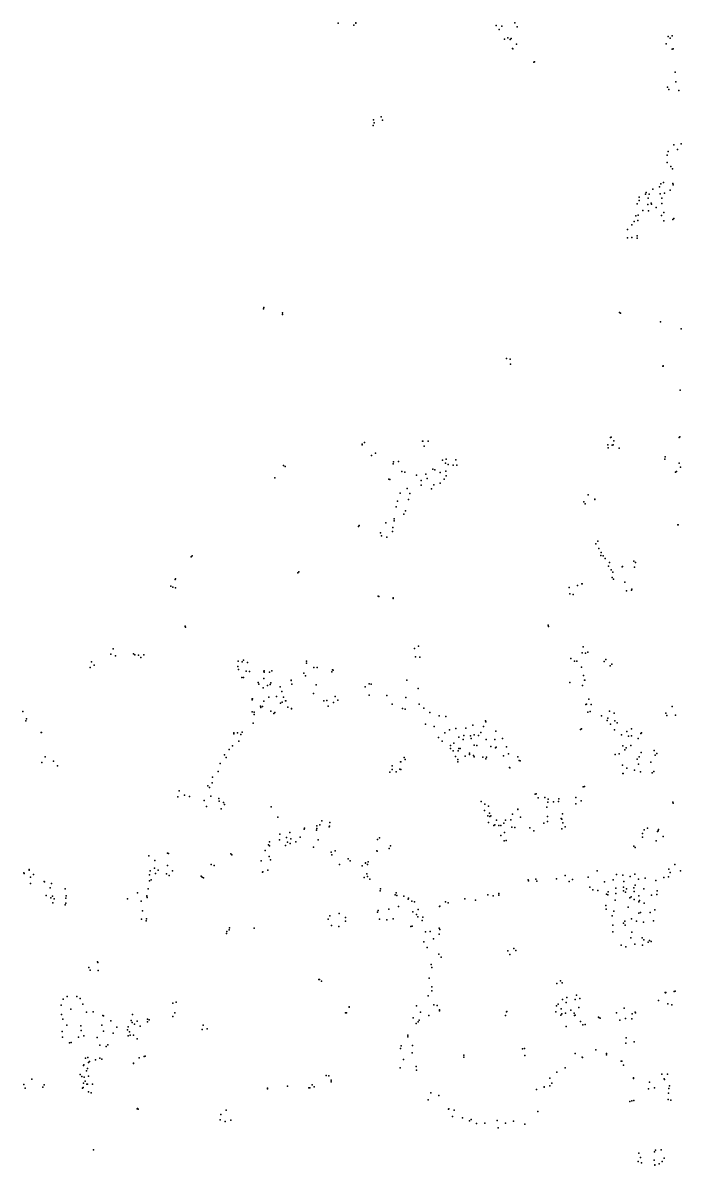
# Model space of a CAD drawing. Header units: millimetres. Extents: x -60275265 to 22802890, y -38578442 to 24337084.
# Drawn here: x 2034622 to 7225622, y -13383304 to -4383304 of the extents above; entities that cross this region are included whole.
import ezdxf

# ---------------------------------------------------------------- set-up
doc = ezdxf.new("R2010")
doc.units = ezdxf.units.MM
doc.header["$MEASUREMENT"] = 0
doc.layers.add('particles', color=7, linetype='Continuous', true_color=0x000000)

msp = doc.modelspace()

# ---------------------------------------------------------------- linework, layer by layer
at = {"layer": 'particles', "color": 93, "true_color": 0x67d435}
for p in [(4521622, -4385304), (4643622, -4401304), (4659622, -4385304), (4661622, -4384304), (5766622, -4405304), (5812622, -4409304), (5913622, -4383304), (5789622, -4435304), (5932622, -4415304), (7123622, -4491304), (7154622, -4486304), (5832622, -4512304), (5858622, -4501304), (5876622, -4513304), (5885622, -4507304), (5896622, -4585304), (5898622, -4588304), (5926622, -4552304), (7107622, -4548304), (7137622, -4503304), (7161622, -4588304), (7155622, -4590304), (6063622, -4692304), (6063622, -4694304), (6068622, -4689304), (7177622, -4771304), (7184622, -4849304), (7118622, -4889304), (7128622, -4908304), (7207622, -4915304), (4859622, -5123304), (4797622, -5192304), (4799622, -5147304), (4803622, -5170304), (4870622, -5149304), (7122622, -5396304), (7168622, -5345304), (7197622, -5381304), (7225622, -5337304), (7114622, -5425304), (7115622, -5483304), (7144622, -5515304), (7156622, -5534304), (7064622, -5651304), (7086622, -5642304), (7158622, -5648304), (7162622, -5660304), (6894622, -5756304), (6945622, -5733304), (6948622, -5720304), (6973622, -5732304), (7002622, -5694304), (7055622, -5674304), (7059622, -5729304), (7094622, -5726304), (7138622, -5702304), (6878622, -5810304), (6893622, -5784304), (6963622, -5814304), (6965622, -5764304), (6988622, -5805304), (6990622, -5812304), (7027622, -5839304), (7072622, -5765304), (7073622, -5807304), (6868622, -5903304), (6887622, -5898304), (6924622, -5861304), (6968622, -5865304), (7070622, -5902304), (7089622, -5878304), (7159622, -5932304), (7168622, -5924304), (6803622, -6010304), (6836622, -5975304), (6854622, -5949304), (6883622, -5941304), (7087622, -5944304), (6803622, -6078304), (6835622, -6073304), (6878622, -6062304), (6879622, -6079304), (3932622, -6635304), (3935622, -6626304), (3935622, -6626304), (4081622, -6668304), (4081622, -6680304), (6739622, -6665304), (6739622, -6665304), (6746622, -6671304), (7063622, -6738304), (7225622, -6794304), (5847622, -7028304), (5876622, -7032304), (5878622, -7071304), (7081622, -7087304), (7083622, -7086304), (7083622, -7087304), (7217622, -7276304), (6673622, -7647304), (7210622, -7649304), (7215622, -7644304), (7215622, -7645304), (4710622, -7703304), (4710622, -7707304), (4728622, -7690304), (5185622, -7679304), (5187622, -7680304), (5199622, -7719304), (5229622, -7680304), (6646622, -7708304), (6650622, -7732304), (6667622, -7650304), (6680622, -7711304), (6688622, -7708304), (6693622, -7676304), (6735622, -7734304), (6735622, -7734304), (4784622, -7793304), (4815622, -7774304), (5344622, -7829304), (5372622, -7821304), (5447622, -7826304), (7097622, -7821304), (7098622, -7802304), (7099622, -7802304), (4090622, -7871304), (4102622, -7879304), (4954622, -7857304), (4957622, -7842304), (4995622, -7838304), (5022622, -7918304), (5266622, -7899304), (5282622, -7904304), (5366622, -7853304), (5369622, -7915304), (5388622, -7863304), (5428622, -7867304), (5456622, -7868304), (7189622, -7918304), (7210622, -7851304), (7221622, -7885304), (4022622, -7969304), (4022622, -7969304), (4921622, -7977304), (4929622, -7980304), (5045622, -7924304), (5138622, -7947304), (5176622, -7988304), (5211622, -7938304), (5223622, -7973304), (5325622, -7925304), (5326622, -8009304), (5357622, -7979304), (5372622, -7952304), (7180622, -7924304), (5008622, -8088304), (5064622, -8052304), (5085622, -8092304), (5175622, -8025304), (5256622, -8054304), (5276622, -8022304), (4987622, -8151304), (5075622, -8139304), (6457622, -8158304), (6467622, -8172304), (6492622, -8103304), (6544622, -8136304), (6544622, -8138304), (4978622, -8196304), (5039622, -8254304), (5051622, -8228304), (4682622, -8352304), (4685622, -8344304), (4895622, -8322304), (4951622, -8358304), (4961622, -8306304), (4963622, -8291304), (7199622, -8339304), (7200622, -8339304), (4853622, -8401304), (4863622, -8426304), (4903622, -8434304), (4949622, -8390304), (6553622, -8489304), (6567622, -8466304), (6577622, -8525304), (3361622, -8590304), (3368622, -8583304), (3368622, -8583304), (6591622, -8580304), (6595622, -8557304), (6609622, -8581304), (6626622, -8603304), (6659622, -8636304), (6851622, -8624304), (6866622, -8636304), (4203622, -8715304), (4211622, -8709304), (4211622, -8709304), (6651622, -8664304), (6672622, -8692304), (6685622, -8711304), (6761622, -8669304), (6763622, -8666304), (6857622, -8671304), (3234622, -8770304), (3238622, -8763304), (3238622, -8763304), (6407622, -8817304), (6443622, -8804304), (6444622, -8804304), (6682622, -8754304), (6692622, -8765304), (6782622, -8789304), (3201622, -8821304), (3218622, -8828304), (3239622, -8834304), (4837622, -8899304), (4840622, -8902304), (4840622, -8902304), (6341622, -8833304), (6346622, -8881304), (6374622, -8886304), (6793622, -8859304), (6834622, -8853304), (6836622, -8846304), (4953622, -8918304), (4953622, -8918304), (4954622, -8914304), (3315622, -9137304), (3315622, -9138304), (3316622, -9144304), (6175622, -9128304), (6179622, -9140304), (6179622, -9140304), (2728622, -9356304), (2745622, -9314304), (2906622, -9354304), (5121622, -9313304), (5153622, -9295304), (6445622, -9346304), (6453622, -9299304), (6470622, -9348304), (6490622, -9342304), (2575622, -9418304), (2597622, -9444304), (2765622, -9371304), (2916622, -9361304), (2947622, -9364304), (2965622, -9382304), (2988622, -9362304), (3733622, -9412304), (3763622, -9418304), (3773622, -9404304), (3805622, -9422304), (4271622, -9412304), (4271622, -9428304), (5131622, -9379304), (5165622, -9380304), (6356622, -9391304), (6385622, -9412304), (6403622, -9411304), (6617622, -9416304), (6630622, -9400304), (6678622, -9435304), (2566622, -9462304), (3728622, -9453304), (3734622, -9477304), (3795622, -9490304), (3821622, -9494304), (3933622, -9490304), (3937622, -9500304), (3938622, -9489304), (3979622, -9498304), (3998622, -9488304), (3998622, -9489304), (4249622, -9508304), (4264622, -9529304), (4329622, -9461304), (4355622, -9463304), (4471622, -9495304), (4477622, -9481304), (4480622, -9482304), (6439622, -9460304), (6454622, -9526304), (6666622, -9450304), (3761622, -9541304), (3774622, -9541304), (3889622, -9581304), (3894622, -9593304), (3928622, -9622304), (3934622, -9550304), (3964622, -9605304), (3985622, -9597304), (3989622, -9584304), (4063622, -9615304), (4149622, -9564304), (4150622, -9563304), (4156622, -9594304), (4346622, -9598304), (4733622, -9614304), (4766622, -9591304), (4781622, -9594304), (5062622, -9563304), (5152622, -9627304), (6348622, -9579304), (6448622, -9605304), (6464622, -9562304), (6465622, -9562304), (3842622, -9717304), (3843622, -9709304), (3844622, -9708304), (3973622, -9695304), (4035622, -9690304), (4076622, -9650304), (4090622, -9697304), (4325622, -9668304), (4496622, -9690304), (4518622, -9719304), (4764622, -9680304), (4764622, -9681304), (4905622, -9683304), (4905622, -9683304), (5055622, -9699304), (6496622, -9711304), (2034622, -9809304), (3907622, -9768304), (3911622, -9777304), (3924622, -9769304), (3933622, -9727304), (3989622, -9805304), (4066622, -9742304), (4080622, -9734304), (4105622, -9725304), (4106622, -9726304), (4107622, -9725304), (4124622, -9775304), (4152622, -9789304), (4153622, -9786304), (4407622, -9726304), (4431622, -9723304), (4442622, -9767304), (4484622, -9738304), (4946622, -9752304), (5029622, -9784304), (5049622, -9791304), (5160622, -9751304), (5196622, -9782304), (6472622, -9754304), (6478622, -9752304), (6515622, -9753304), (6660622, -9806304), (7154622, -9770304), (2059622, -9882304), (2062622, -9866304), (3843622, -9811304), (3857622, -9833304), (3859622, -9813304), (4014622, -9824304), (4020622, -9817304), (5243622, -9816304), (5317622, -9844304), (5370622, -9849304), (5681622, -9883304), (5684622, -9891304), (6489622, -9815304), (6507622, -9810304), (6597622, -9843304), (6641622, -9879304), (6646622, -9861304), (6696622, -9822304), (6701622, -9881304), (6721622, -9899304), (7103622, -9822304), (7111622, -9841304), (7181622, -9838304), (2179622, -9975304), (2179622, -9975304), (2182622, -9973304), (3698622, -9976304), (3699622, -9984304), (3727622, -9977304), (3763622, -9972304), (3851622, -9900304), (3851622, -9900304), (5209622, -9909304), (5278622, -9928304), (5362622, -9976304), (5399622, -9954304), (5448622, -9943304), (5527622, -9941304), (5583622, -9916304), (5646622, -9975304), (5667622, -9928304), (5764622, -9965304), (6431622, -9950304), (6439622, -9945304), (6668622, -9908304), (6700622, -9953304), (6796622, -9966304), (6834622, -9946304), (6906622, -9981304), (6911622, -9977304), (3688622, -10079304), (3737622, -10043304), (3754622, -9990304), (5311622, -10014304), (5341622, -10042304), (5405622, -10077304), (5433622, -10058304), (5473622, -10012304), (5505622, -10030304), (5511622, -9997304), (5563622, -10001304), (5569622, -10021304), (5592622, -10073304), (5594622, -9993304), (5613622, -10076304), (5628622, -9997304), (5687622, -10030304), (5757622, -10029304), (5816622, -10021304), (6755622, -9993304), (6810622, -10002304), (6827622, -10077304), (6834622, -10001304), (6886622, -10022304), (2209622, -10166304), (3624622, -10149304), (3660622, -10107304), (5405622, -10101304), (5427622, -10118304), (5446622, -10162304), (5467622, -10118304), (5472622, -10099304), (5483622, -10099304), (5523622, -10160304), (5556622, -10138304), (5556622, -10147304), (5587622, -10156304), (5593622, -10166304), (5662622, -10169304), (5689622, -10168304), (5723622, -10084304), (5762622, -10095304), (5767622, -10089304), (5823622, -10157304), (5848622, -10086304), (5864622, -10142304), (5938622, -10166304), (6704622, -10148304), (6736622, -10142304), (6765622, -10080304), (6782622, -10110304), (6790622, -10094304), (6894622, -10165304), (6910622, -10131304), (7011622, -10117304), (7020622, -10153304), (7032622, -10139304), (2183622, -10211304), (2275622, -10200304), (2308622, -10237304), (3590622, -10218304), (3638622, -10172304), (4947622, -10237304), (5013622, -10205304), (5014622, -10206304), (5042622, -10171304), (5050622, -10187304), (5464622, -10188304), (5464622, -10206304), (5686622, -10181304), (5871622, -10250304), (5875622, -10253304), (5947622, -10195304), (5955622, -10197304), (6763622, -10231304), (6797622, -10256304), (6878622, -10185304), (6889622, -10225304), (6986622, -10208304), (3529622, -10326304), (3573622, -10281304), (4929622, -10288304), (4947622, -10267304), (4978622, -10284304), (5007622, -10264304), (5014622, -10265304), (6765622, -10298304), (6767622, -10297304), (6857622, -10270304), (6903622, -10284304), (6995622, -10292304), (7010622, -10282304), (3266622, -10433304), (3492622, -10394304), (3506622, -10407304), (3526622, -10371304), (6451622, -10402304), (6464622, -10399304), (6464622, -10399304), (3255622, -10481304), (3308622, -10467304), (3349622, -10479304), (3465622, -10511304), (3517622, -10477304), (3580622, -10494304), (3581622, -10515304), (3615622, -10525304), (5647622, -10517304), (5647622, -10517304), (6074622, -10460304), (6081622, -10458304), (6098622, -10490304), (6149622, -10486304), (6174622, -10523304), (6175622, -10500304), (6218622, -10520304), (6257622, -10517304), (6260622, -10497304), (6395622, -10486304), (6436622, -10512304), (7158622, -10522304), (3481622, -10558304), (3597622, -10575304), (3625622, -10541304), (3993622, -10560304), (5673622, -10588304), (5677622, -10539304), (5707622, -10555304), (5714622, -10609304), (5894622, -10617304), (5936622, -10577304), (5936622, -10581304), (6166622, -10562304), (6166622, -10563304), (6289622, -10614304), (6394622, -10535304), (7161622, -10531304), (7162622, -10531304), (4044622, -10640304), (4353622, -10709304), (4375622, -10703304), (4392622, -10671304), (4455622, -10684304), (5700622, -10631304), (5706622, -10682304), (5715622, -10635304), (5724622, -10632304), (5747622, -10708304), (5755622, -10703304), (5768622, -10665304), (5787622, -10706304), (5804622, -10706304), (5827622, -10689304), (5840622, -10666304), (5882622, -10663304), (5882622, -10663304), (5958622, -10642304), (6143622, -10689304), (6170622, -10676304), (6172622, -10636304), (6278622, -10651304), (6283622, -10656304), (6293622, -10685304), (4061622, -10774304), (4140622, -10761304), (4253622, -10736304), (4254622, -10727304), (4349622, -10743304), (4352622, -10731304), (4449622, -10718304), (4451622, -10713304), (5804622, -10787304), (5832622, -10763304), (5891622, -10720304), (5913622, -10724304), (6033622, -10726304), (6062622, -10748304), (6283622, -10732304), (6310622, -10718304), (6920622, -10798304), (6921622, -10769304), (6934622, -10742304), (6960622, -10728304), (7038622, -10755304), (7043622, -10749304), (7045622, -10739304), (7082622, -10793304), (3971622, -10859304), (3978622, -10867304), (3979622, -10835304), (4059622, -10821304), (4105622, -10865304), (4112622, -10802304), (4122622, -10838304), (4142622, -10848304), (4146622, -10813304), (4187622, -10836304), (4220622, -10800304), (4327622, -10877304), (4362622, -10820304), (4831622, -10818304), (4846622, -10804304), (4923622, -10887304), (4934622, -10866304), (5829622, -10827304), (5846622, -10824304), (6852622, -10871304), (6863622, -10879304), (7028622, -10828304), (3028622, -10947304), (3175622, -10925304), (3176622, -10925304), (3183622, -10928304), (3675622, -10930304), (3675622, -10930304), (3681622, -10937304), (3945622, -10904304), (3976622, -10951304), (3988622, -10978304), (4466622, -10918304), (4470622, -10938304), (4496622, -10907304), (4600622, -10970304), (4825622, -10906304), (4829622, -10910304), (2085622, -11054304), (2085622, -11060304), (3039622, -11065304), (3072622, -11044304), (3075622, -10983304), (3100622, -11058304), (3175622, -11021304), (3214622, -11064304), (3520622, -11015304), (3543622, -11021304), (3543622, -11023304), (3912622, -10985304), (3966622, -11058304), (4532622, -11014304), (4614622, -10986304), (4709622, -11024304), (4735622, -11002304), (4737622, -11003304), (4752622, -11013304), (4757622, -10994304), (6563622, -11065304), (7128622, -11050304), (7174622, -11014304), (7219622, -11063304), (2041622, -11079304), (2044622, -11085304), (2094622, -11114304), (2118622, -11094304), (2202622, -11148304), (2204622, -11151304), (3033622, -11095304), (3034622, -11142304), (3045622, -11136304), (3081622, -11084304), (3167622, -11087304), (3189622, -11102304), (3441622, -11107304), (3447622, -11115304), (3459622, -11118304), (3925622, -11075304), (3926622, -11072304), (4725622, -11116304), (4747622, -11088304), (4753622, -11108304), (4770622, -11129304), (6019622, -11136304), (6020622, -11144304), (6078622, -11129304), (6087622, -11146304), (6242622, -11128304), (6310622, -11101304), (6341622, -11148304), (6367622, -11132304), (6491622, -11115304), (6620622, -11150304), (6689622, -11134304), (6714622, -11092304), (6766622, -11098304), (6772622, -11148304), (6824622, -11110304), (6859622, -11090304), (6888622, -11131304), (6940622, -11123304), (7025622, -11139304), (7088622, -11116304), (7125622, -11111304), (7137622, -11076304), (2095622, -11165304), (2249622, -11199304), (2260622, -11165304), (2368622, -11207304), (2937622, -11237304), (3022622, -11207304), (4852622, -11223304), (4855622, -11206304), (4977622, -11238304), (4977622, -11238304), (5788622, -11243304), (6505622, -11193304), (6529622, -11213304), (6568622, -11220304), (6635622, -11249304), (6649622, -11230304), (6709622, -11200304), (6711622, -11243304), (6769622, -11221304), (6770622, -11192304), (6787622, -11233304), (6793622, -11205304), (6853622, -11198304), (6854622, -11226304), (6862622, -11176304), (6931622, -11207304), (7036622, -11221304), (2217622, -11258304), (2255622, -11276304), (2267622, -11263304), (2271622, -11317304), (2282622, -11285304), (2368622, -11333304), (2373622, -11319304), (2374622, -11280304), (2375622, -11261304), (2860622, -11285304), (2968622, -11302304), (3012622, -11260304), (3012622, -11264304), (3015622, -11274304), (4970622, -11253304), (4984622, -11259304), (5039622, -11265304), (5072622, -11288304), (5074622, -11279304), (5102622, -11304304), (5123622, -11308304), (5366622, -11309304), (5389622, -11317304), (5519622, -11286304), (5520622, -11286304), (5602622, -11296304), (5602622, -11296304), (5700622, -11253304), (5743622, -11262304), (5786622, -11255304), (6632622, -11338304), (6647622, -11254304), (6704622, -11294304), (6821622, -11278304), (6830622, -11270304), (6854622, -11289304), (6892622, -11261304), (6892622, -11308304), (6897622, -11298304), (6932622, -11320304), (6992622, -11256304), (7034622, -11250304), (2977622, -11380304), (4454622, -11419304), (4528622, -11401304), (4830622, -11390304), (4837622, -11377304), (4920622, -11366304), (4995622, -11344304), (5109622, -11388304), (5138622, -11408304), (5148622, -11427304), (5150622, -11370304), (5187622, -11428304), (5319622, -11344304), (5321622, -11343304), (6633622, -11366304), (6681622, -11418304), (6693622, -11383304), (6806622, -11350304), (6891622, -11397304), (6904622, -11393304), (6981622, -11392304), (7017622, -11371304), (2970622, -11445304), (3007622, -11458304), (3009622, -11441304), (3663622, -11512304), (3859622, -11515304), (3859622, -11515304), (4441622, -11446304), (4469622, -11495304), (4526622, -11503304), (4577622, -11433304), (4579622, -11461304), (4847622, -11444304), (4904622, -11451304), (4954622, -11442304), (5094622, -11502304), (5104622, -11499304), (5184622, -11455304), (5317622, -11515304), (6685622, -11491304), (6769622, -11476304), (6781622, -11461304), (6784622, -11493304), (6833622, -11443304), (6874622, -11461304), (6929622, -11469304), (7008622, -11458304), (3639622, -11557304), (3643622, -11541304), (3660622, -11529304), (5210622, -11544304), (5246622, -11543304), (5273622, -11599304), (5317622, -11564304), (5323622, -11527304), (6685622, -11545304), (6827622, -11593304), (6837622, -11548304), (6917622, -11592304), (6930622, -11607304), (5195622, -11623304), (5221622, -11668304), (5859622, -11694304), (5905622, -11676304), (5921622, -11693304), (6751622, -11649304), (6788622, -11663304), (6859622, -11641304), (6920622, -11649304), (6966622, -11625304), (6976622, -11614304), (6988622, -11622304), (2623622, -11782304), (2626622, -11787304), (5313622, -11721304), (5333622, -11745304), (5875622, -11723304), (2555622, -11826304), (2565622, -11848304), (2629622, -11850304), (5254622, -11803304), (5258622, -11827304), (4367622, -11921304), (4373622, -11919304), (4390622, -11934304), (4390622, -11934304), (5237622, -11909304), (6245622, -11951304), (6274622, -11930304), (6287622, -11946304), (2383622, -12053304), (2460622, -12054304), (5229622, -12049304), (5259622, -11979304), (5260622, -12009304), (6399622, -12043304), (7098622, -12023304), (7101622, -12026304), (7103622, -12023304), (7170622, -12015304), (7177622, -12012304), (2335622, -12123304), (2353622, -12074304), (2487622, -12070304), (2508622, -12115304), (3216622, -12107304), (3244622, -12100304), (4607622, -12139304), (4608622, -12136304), (5139622, -12129304), (5275622, -12120304), (5300622, -12126304), (6241622, -12128304), (6256622, -12115304), (6290622, -12077304), (6317622, -12102304), (6324622, -12063304), (6389622, -12077304), (6419622, -12142304), (6425622, -12070304), (6775622, -12147304), (7047622, -12085304), (7119622, -12112304), (7151622, -12121304), (2339622, -12196304), (2350622, -12233304), (2412622, -12154304), (2537622, -12178304), (2589622, -12176304), (2664622, -12205304), (2671622, -12206304), (2898622, -12195304), (3017622, -12233304), (3031622, -12237304), (3217622, -12213304), (3232622, -12182304), (4578622, -12182304), (4585622, -12182304), (5112622, -12221304), (5169622, -12177304), (5235622, -12203304), (5319622, -12167304), (5320622, -12160304), (5841622, -12205304), (5849622, -12176304), (5850622, -12173304), (6236622, -12174304), (6277622, -12202304), (6278622, -12151304), (6285622, -12191304), (6313622, -12185304), (6355622, -12162304), (6381622, -12185304), (6385622, -12205304), (6388622, -12201304), (6573622, -12217304), (6575622, -12220304), (6585622, -12226304), (6715622, -12184304), (6786622, -12227304), (6836622, -12231304), (6839622, -12191304), (6862622, -12178304), (6866622, -12183304), (2380622, -12281304), (2491622, -12285304), (2494622, -12321304), (2657622, -12280304), (2669622, -12328304), (2728622, -12247304), (2776622, -12297304), (2860622, -12318304), (2864622, -12292304), (2887622, -12242304), (2897622, -12258304), (2914622, -12272304), (2936622, -12248304), (2959622, -12288304), (3017622, -12254304), (3448622, -12313304), (3456622, -12280304), (3488622, -12309304), (5135622, -12266304), (5152622, -12254304), (5160622, -12240304), (6319622, -12290304), (6431622, -12250304), (6450622, -12277304), (6467622, -12274304), (6742622, -12240304), (2345622, -12330304), (2347622, -12374304), (2401622, -12418304), (2415622, -12416304), (2473622, -12375304), (2516622, -12365304), (2619622, -12376304), (2746622, -12343304), (2864622, -12365304), (2876622, -12333304), (2880622, -12359304), (2907622, -12359304), (2935622, -12387304), (2935622, -12387304), (5069622, -12372304), (5070622, -12360304), (6791622, -12380304), (6791622, -12380304), (6854622, -12412304), (2642622, -12437304), (2691622, -12447304), (2705622, -12436304), (5011622, -12465304), (5016622, -12443304), (5103622, -12498304), (5106622, -12439304), (5975622, -12467304), (5990622, -12464304), (6389622, -12502304), (6551622, -12475304), (6636622, -12504304), (6789622, -12422304), (2512622, -12597304), (2514622, -12592304), (2528622, -12541304), (2547622, -12536304), (2552622, -12574304), (2560622, -12566304), (2607622, -12552304), (2642622, -12540304), (2658622, -12549304), (2907622, -12580304), (2907622, -12581304), (2952622, -12537304), (2992622, -12527304), (2999622, -12525304), (5036622, -12550304), (5511622, -12516304), (5511622, -12516304), (5511622, -12531304), (5993622, -12519304), (6445622, -12531304), (6448622, -12535304), (6636622, -12513304), (6751622, -12564304), (6756622, -12565304), (6770622, -12594304), (2486622, -12669304), (2499622, -12685304), (2536622, -12639304), (2543622, -12622304), (2551622, -12682304), (4427622, -12676304), (4448622, -12678304), (5010622, -12615304), (5010622, -12616304), (5135622, -12605304), (5137622, -12634304), (5138622, -12634304), (6245622, -12650304), (6311622, -12617304), (7073622, -12667304), (7117622, -12667304), (2041622, -12748304), (2053622, -12776304), (2106622, -12706304), (2192622, -12768304), (2202622, -12749304), (2505622, -12776304), (2511622, -12770304), (2512622, -12738304), (2517622, -12690304), (2525622, -12721304), (2539622, -12744304), (2544622, -12745304), (2584622, -12744304), (3964622, -12776304), (4120622, -12760304), (4288622, -12775304), (4296622, -12775304), (4316622, -12750304), (4332622, -12765304), (4464622, -12714304), (4465622, -12726304), (6144622, -12766304), (6145622, -12768304), (6189622, -12757304), (6190622, -12697304), (6205622, -12736304), (6848622, -12701304), (6849622, -12694304), (6974622, -12728304), (7015622, -12775304), (7092622, -12702304), (7093622, -12708304), (7133622, -12757304), (2552622, -12805304), (2573622, -12812304), (3963622, -12781304), (5230622, -12868304), (5230622, -12868304), (5251622, -12813304), (5314622, -12835304), (5315622, -12835304), (6085622, -12786304), (6085622, -12788304), (6967622, -12783304), (7122622, -12866304), (7124622, -12815304), (7128622, -12780304), (2935622, -12938304), (2939622, -12936304), (2943622, -12942304), (3637622, -12951304), (5390622, -12942304), (5392622, -12939304), (5435622, -12949304), (6094622, -12959304), (6820622, -12881304), (6837622, -12875304), (6851622, -12874304), (7144622, -12871304), (3590622, -13027304), (3594622, -12984304), (3629622, -13039304), (3674622, -13028304), (5421622, -12999304), (5502622, -13011304), (5557622, -13035304), (5568622, -13022304), (5775622, -13030304), (5902622, -13036304), (5610622, -13054304), (5676622, -13053304), (5782622, -13089304), (5840622, -13053304), (5992622, -13059304), (2590622, -13261304), (6890622, -13288304), (7015622, -13277304), (7023622, -13264304), (7066622, -13263304), (6885622, -13354304), (6904622, -13324304), (6912622, -13364304), (7012622, -13344304), (7018622, -13380304), (7018622, -13383304), (7051622, -13373304), (7076622, -13353304), (7090622, -13328304)]:
    msp.add_point(p, dxfattribs=at)

doc.saveas('drawing.dxf')
